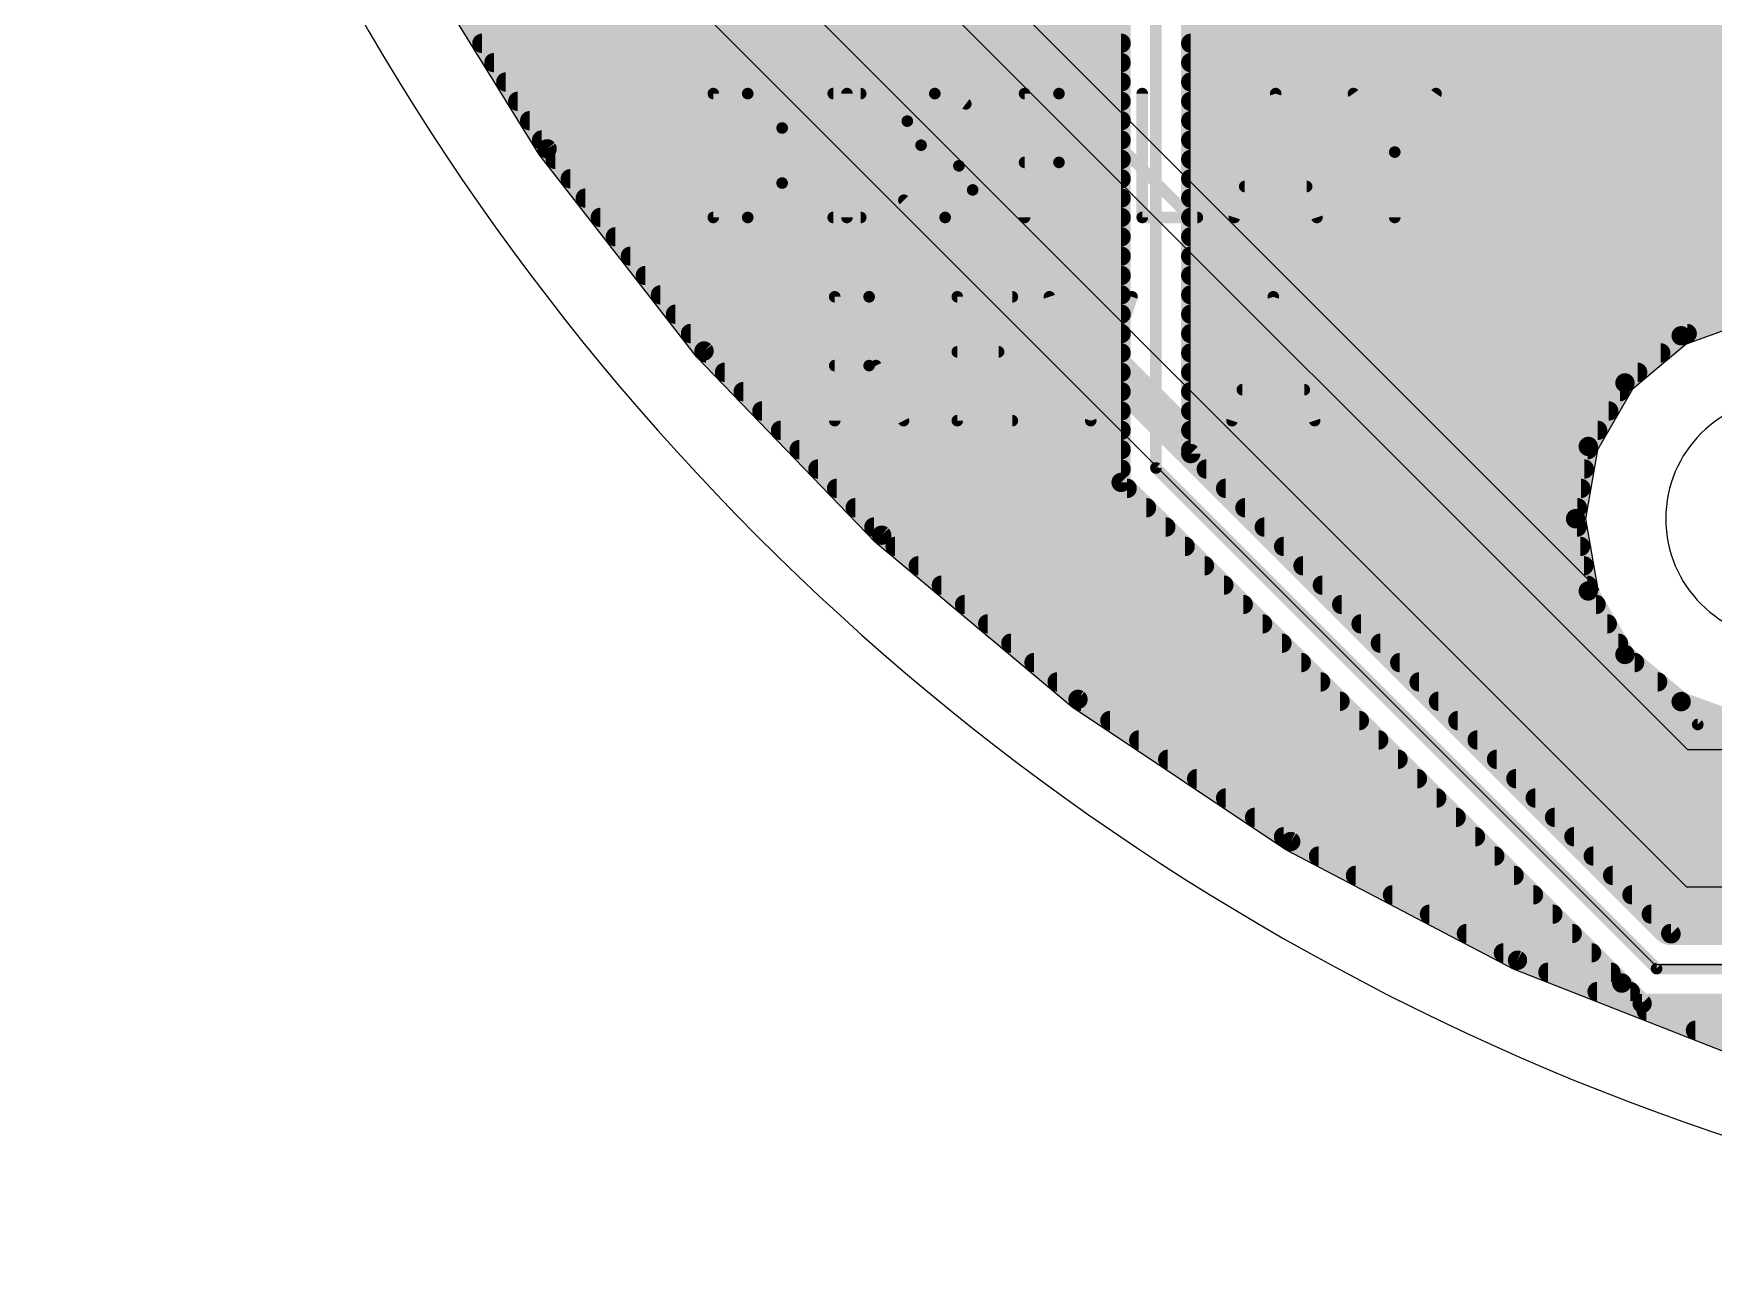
# Model space of a CAD drawing. Extents: x -1.28 to 1.28, y -1.28 to 1.27.
# Drawn here: x -1.28 to -0.412, y -1.28 to -0.645 of the extents above; entities that cross this region are included whole.
import ezdxf

# ---------------------------------------------------------------- set-up
doc = ezdxf.new("R2010")
doc.units = 0
for name, color, linetype in [('1', 12, 'CONTINUOUS'), ('16', 132, 'CONTINUOUS'), ('20', 31, 'CONTINUOUS'), ('21', 100, 'CONTINUOUS')]:
    doc.layers.add(name, color=color, linetype=linetype)

msp = doc.modelspace()

# ---------------------------------------------------------------- linework, layer by layer
at = {"layer": '1'}
for points, const_width in [([(-0.7, -0.869454), (-0.7, -0.179921)], 0.006), ([(-0.718, -0.329802), (-0.718, -0.87691)], 0.01), ([(-0.682, -0.861999), (-0.682, -0.329802)], 0.01), ([(-1.01464, -0.704545), (-1.084107, -0.592018)], 0.01), ([(-1.054486, -0.64), (-0.718, -0.64)], 0.01), ([(-0.682, -0.64), (-0.319014, -0.64)], 0.01), ([(-1.048313, -0.65), (-0.718, -0.65)], 0.01), ([(-0.682, -0.65), (-0.319961, -0.65)], 0.01), ([(-1.042139, -0.66), (-0.718, -0.66)], 0.01), ([(-0.682, -0.66), (-0.319014, -0.66)], 0.01), ([(-1.035966, -0.67), (-0.718, -0.67)], 0.01), ([(-0.682, -0.67), (-0.314871, -0.67)], 0.01), ([(-1.029793, -0.68), (-0.718, -0.68)], 0.01), ([(-0.682, -0.68), (-0.306023, -0.68)], 0.01), ([(-1.023619, -0.69), (-0.718, -0.69)], 0.01), ([(-0.682, -0.69), (-0.227441, -0.69)], 0.01), ([(-1.017446, -0.7), (-0.718, -0.7)], 0.01), ([(-0.933541, -0.808999), (-1.01464, -0.704545)], 0.01), ([(-0.682, -0.7), (-0.223355, -0.7)], 0.01), ([(-1.010405, -0.71), (-0.718, -0.71)], 0.01), ([(-0.682, -0.71), (-0.213355, -0.71)], 0.01), ([(-1.002641, -0.72), (-0.718, -0.72)], 0.01), ([(-0.682, -0.72), (-0.203355, -0.72)], 0.01), ([(-0.994876, -0.73), (-0.718, -0.73)], 0.01), ([(-0.682, -0.73), (-0.193355, -0.73)], 0.01), ([(-0.987112, -0.74), (-0.718, -0.74)], 0.01), ([(-0.682, -0.74), (-0.183355, -0.74)], 0.01), ([(-0.979348, -0.75), (-0.718, -0.75)], 0.01), ([(-0.682, -0.75), (-0.173355, -0.75)], 0.01), ([(-0.971584, -0.76), (-0.718, -0.76)], 0.01), ([(-0.682, -0.76), (-0.163355, -0.76)], 0.01), ([(-0.96382, -0.77), (-0.718, -0.77)], 0.01), ([(-0.682, -0.77), (-0.153355, -0.77)], 0.01), ([(-0.956056, -0.78), (-0.718, -0.78)], 0.01), ([(-0.682, -0.78), (0.956056, -0.78)], 0.01), ([(-0.948291, -0.79), (-0.718, -0.79)], 0.01), ([(-0.682, -0.79), (-0.398001, -0.79)], 0.01), ([(-0.392971, -0.788169), (-0.428595, -0.801135)], 0.01), ([(-0.940527, -0.8), (-0.718, -0.8)], 0.01), ([(-0.682, -0.8), (-0.425475, -0.8)], 0.01), ([(-0.428595, -0.801135), (-0.457636, -0.825504)], 0.01), ([(-0.428595, -0.801135), (-0.428595, -0.801135)], 0.01), ([(-0.841737, -0.904182), (-0.933541, -0.808999)], 0.01), ([(-0.932575, -0.81), (-0.718, -0.81)], 0.01), ([(-0.682, -0.81), (-0.439159, -0.81)], 0.01), ([(-0.92293, -0.82), (-0.718, -0.82)], 0.01), ([(-0.682, -0.82), (-0.451077, -0.82)], 0.01), ([(-0.457636, -0.825504), (-0.476591, -0.858335)], 0.01), ([(-0.457636, -0.825504), (-0.457636, -0.825504)], 0.01), ([(-0.457636, -0.825504), (-0.457636, -0.825504)], 0.01), ([(-0.913285, -0.83), (-0.718, -0.83)], 0.01), ([(-0.682, -0.83), (-0.460232, -0.83)], 0.01), ([(-0.90364, -0.84), (-0.718, -0.84)], 0.01), ([(-0.682, -0.84), (-0.466005, -0.84)], 0.01), ([(-0.893995, -0.85), (-0.718, -0.85)], 0.01), ([(-0.682, -0.85), (-0.471779, -0.85)], 0.01), ([(-0.88435, -0.86), (-0.718, -0.86)], 0.01), ([(-0.682, -0.86), (-0.476884, -0.86)], 0.01), ([(-0.433829, -1.110169), (-0.682, -0.861999)], 0.01), ([(-0.476591, -0.858335), (-0.483174, -0.895669)], 0.01), ([(-0.476591, -0.858335), (-0.476591, -0.858335)], 0.01), ([(-0.874705, -0.87), (-0.718, -0.87)], 0.01), ([(-0.441285, -1.128169), (-0.7, -0.869454)], 0.006), ([(-0.673999, -0.87), (-0.478648, -0.87)], 0.01), ([(-0.86506, -0.88), (-0.71491, -0.88)], 0.01), ([(-0.718, -0.87691), (-0.459285, -1.135625)], 0.01), ([(-0.663999, -0.88), (-0.480411, -0.88)], 0.01), ([(-0.855415, -0.89), (-0.70491, -0.89)], 0.01), ([(-0.653999, -0.89), (-0.482174, -0.89)], 0.01), ([(-0.483174, -0.895669), (-0.483174, -0.895669)], 0.01), ([(-0.483174, -0.895669), (-0.476591, -0.933003)], 0.01), ([(-0.845771, -0.9), (-0.69491, -0.9)], 0.01), ([(-0.740282, -0.989004), (-0.841737, -0.904182)], 0.01), ([(-0.643999, -0.9), (-0.48241, -0.9)], 0.01), ([(-0.834778, -0.91), (-0.68491, -0.91)], 0.01), ([(-0.633999, -0.91), (-0.480647, -0.91)], 0.01), ([(-0.822817, -0.92), (-0.67491, -0.92)], 0.01), ([(-0.623999, -0.92), (-0.478884, -0.92)], 0.01), ([(-0.810856, -0.93), (-0.66491, -0.93)], 0.01), ([(-0.613999, -0.93), (-0.477121, -0.93)], 0.01), ([(-0.476591, -0.933003), (-0.476591, -0.933004)], 0.01), ([(-0.476591, -0.933004), (-0.457636, -0.965835)], 0.01), ([(-0.798895, -0.94), (-0.65491, -0.94)], 0.01), ([(-0.603999, -0.94), (-0.472552, -0.94)], 0.01), ([(-0.786934, -0.95), (-0.64491, -0.95)], 0.01), ([(-0.593999, -0.95), (-0.466778, -0.95)], 0.01), ([(-0.774973, -0.96), (-0.63491, -0.96)], 0.01), ([(-0.583999, -0.96), (-0.461005, -0.96)], 0.01), ([(-0.457636, -0.965835), (-0.457636, -0.965835)], 0.01), ([(-0.457636, -0.965835), (-0.428595, -0.990203)], 0.01), ([(-0.763013, -0.97), (-0.62491, -0.97)], 0.01), ([(-0.573999, -0.97), (-0.452672, -0.97)], 0.01), ([(-0.751052, -0.98), (-0.61491, -0.98)], 0.01), ([(-0.563999, -0.98), (-0.440755, -0.98)], 0.01), ([(-0.63034, -1.062491), (-0.740282, -0.989004)], 0.01), ([(-0.738792, -0.99), (-0.60491, -0.99)], 0.01), ([(-0.553999, -0.99), (-0.428837, -0.99)], 0.01), ([(-0.428595, -0.990203), (-0.428595, -0.990203)], 0.01), ([(-0.428595, -0.990203), (-0.392971, -1.003169)], 0.01), ([(-0.723831, -1), (-0.59491, -1)], 0.01), ([(-0.543999, -1), (-0.401678, -1)], 0.01), ([(-0.70887, -1.01), (-0.58491, -1.01)], 0.01), ([(-0.533999, -1.01), (0.70887, -1.01)], 0.01), ([(-0.693909, -1.02), (-0.57491, -1.02)], 0.01), ([(-0.523999, -1.02), (0.69391, -1.02)], 0.01), ([(-0.678949, -1.03), (-0.56491, -1.03)], 0.01), ([(-0.513999, -1.03), (-0.225983, -1.03)], 0.01), ([(-0.663988, -1.04), (-0.55491, -1.04)], 0.01), ([(-0.503999, -1.04), (-0.234679, -1.04)], 0.01), ([(-0.649027, -1.05), (-0.54491, -1.05)], 0.01), ([(-0.493999, -1.05), (-0.238822, -1.05)], 0.01), ([(-0.634066, -1.06), (-0.53491, -1.06)], 0.01), ([(-0.51317, -1.123802), (-0.63034, -1.062491)], 0.01), ([(-0.483999, -1.06), (-0.24, -1.06)], 0.01), ([(-0.615989, -1.07), (-0.52491, -1.07)], 0.01), ([(-0.473999, -1.07), (-0.23965, -1.07)], 0.01), ([(-0.596878, -1.08), (-0.51491, -1.08)], 0.01), ([(-0.463999, -1.08), (-0.235508, -1.08)], 0.01), ([(-0.577767, -1.09), (-0.50491, -1.09)], 0.01), ([(-0.453999, -1.09), (-0.227983, -1.09)], 0.01), ([(-0.558657, -1.1), (-0.49491, -1.1)], 0.01), ([(-0.443999, -1.1), (-0.211984, -1.1)], 0.01), ([(-0.539546, -1.11), (-0.48491, -1.11)], 0.01), ([(-0.433999, -1.11), (-0.116456, -1.11)], 0.01), ([(-0.116625, -1.110169), (-0.433829, -1.110169)], 0.01), ([(-0.520435, -1.12), (-0.47491, -1.12)], 0.01), ([(-0.390116, -1.172232), (-0.51317, -1.123802)], 0.01), ([(-0.497421, -1.13), (-0.46491, -1.13)], 0.01), ([(-0.109169, -1.128169), (-0.441285, -1.128169)], 0.006), ([(-0.472012, -1.14), (-0.45491, -1.14)], 0.01), ([(-0.459285, -1.135625), (-0.448741, -1.146169)], 0.01), ([(-0.448741, -1.146169), (-0.101713, -1.146169)], 0.01), ([(-0.446604, -1.15), (0.446604, -1.15)], 0.01), ([(-0.421196, -1.16), (0.421196, -1.16)], 0.01)]:
    msp.add_lwpolyline(points, dxfattribs=dict(at, const_width=const_width))
for points, const_width in [([(-1.048313, -0.6475, 1), (-1.048313, -0.6525)], 0.005), ([(-0.718, -0.6525, 1), (-0.718, -0.6475)], 0.005), ([(-0.682, -0.6475, 1), (-0.682, -0.6525)], 0.005), ([(-1.042139, -0.6575, 1), (-1.042139, -0.6625)], 0.005), ([(-0.718, -0.6625, 1), (-0.718, -0.6575)], 0.005), ([(-0.682, -0.6575, 1), (-0.682, -0.6625)], 0.005), ([(-1.035966, -0.6675, 1), (-1.035966, -0.6725)], 0.005), ([(-0.718, -0.6725, 1), (-0.718, -0.6675)], 0.005), ([(-0.682, -0.6675, 1), (-0.682, -0.6725)], 0.005), ([(-1.029793, -0.6775, 1), (-1.029793, -0.6825)], 0.005), ([(-0.718, -0.6825, 1), (-0.718, -0.6775)], 0.005), ([(-0.682, -0.6775, 1), (-0.682, -0.6825)], 0.005), ([(-1.023619, -0.6875, 1), (-1.023619, -0.6925)], 0.005), ([(-0.718, -0.6925, 1), (-0.718, -0.6875)], 0.005), ([(-0.682, -0.6875, 1), (-0.682, -0.6925)], 0.005), ([(-1.017446, -0.6975, 1), (-1.017446, -0.7025)], 0.005), ([(-1.012666, -0.703012, 1), (-1.016615, -0.706078)], 0.005), ([(-1.016768, -0.705858, 1), (-1.012513, -0.703232)], 0.005), ([(-0.718, -0.7025, 1), (-0.718, -0.6975)], 0.005), ([(-0.682, -0.6975, 1), (-0.682, -0.7025)], 0.005), ([(-1.010405, -0.7075, 1), (-1.010405, -0.7125)], 0.005), ([(-0.718, -0.7125, 1), (-0.718, -0.7075)], 0.005), ([(-0.682, -0.7075, 1), (-0.682, -0.7125)], 0.005), ([(-1.002641, -0.7175, 1), (-1.002641, -0.7225)], 0.005), ([(-0.718, -0.7225, 1), (-0.718, -0.7175)], 0.005), ([(-0.682, -0.7175, 1), (-0.682, -0.7225)], 0.005), ([(-0.994876, -0.7275, 1), (-0.994876, -0.7325)], 0.005), ([(-0.718, -0.7325, 1), (-0.718, -0.7275)], 0.005), ([(-0.682, -0.7275, 1), (-0.682, -0.7325)], 0.005), ([(-0.987112, -0.7375, 1), (-0.987112, -0.7425)], 0.005), ([(-0.718, -0.7425, 1), (-0.718, -0.7375)], 0.005), ([(-0.682, -0.7375, 1), (-0.682, -0.7425)], 0.005), ([(-0.979348, -0.7475, 1), (-0.979348, -0.7525)], 0.005), ([(-0.718, -0.7525, 1), (-0.718, -0.7475)], 0.005), ([(-0.682, -0.7475, 1), (-0.682, -0.7525)], 0.005), ([(-0.971584, -0.7575, 1), (-0.971584, -0.7625)], 0.005), ([(-0.718, -0.7625, 1), (-0.718, -0.7575)], 0.005), ([(-0.682, -0.7575, 1), (-0.682, -0.7625)], 0.005), ([(-0.96382, -0.7675, 1), (-0.96382, -0.7725)], 0.005), ([(-0.718, -0.7725, 1), (-0.718, -0.7675)], 0.005), ([(-0.682, -0.7675, 1), (-0.682, -0.7725)], 0.005), ([(-0.956056, -0.7775, 1), (-0.956056, -0.7825)], 0.005), ([(-0.718, -0.7825, 1), (-0.718, -0.7775)], 0.005), ([(-0.682, -0.7775, 1), (-0.682, -0.7825)], 0.005), ([(-0.948291, -0.7875, 1), (-0.948291, -0.7925)], 0.005), ([(-0.718, -0.7925, 1), (-0.718, -0.7875)], 0.005), ([(-0.682, -0.7875, 1), (-0.682, -0.7925)], 0.005), ([(-0.940527, -0.7975, 1), (-0.940527, -0.8025)], 0.005), ([(-0.718, -0.8025, 1), (-0.718, -0.7975)], 0.005), ([(-0.682, -0.7975, 1), (-0.682, -0.8025)], 0.005), ([(-0.428595, -0.798635, 1), (-0.428595, -0.803635)], 0.005), ([(-0.42945, -0.798786, 1), (-0.42774, -0.803485)], 0.005), ([(-0.426988, -0.80305, 1), (-0.430202, -0.79922)], 0.005), ([(-0.428595, -0.803635, 1), (-0.428595, -0.798635)], 0.005), ([(-0.425475, -0.8025, 1), (-0.425475, -0.7975)], 0.005), ([(-0.931741, -0.807263, 1), (-0.93534, -0.810734)], 0.005), ([(-0.935515, -0.810532, 1), (-0.931566, -0.807465)], 0.005), ([(-0.932575, -0.8075, 1), (-0.932575, -0.8125)], 0.005), ([(-0.718, -0.8125, 1), (-0.718, -0.8075)], 0.005), ([(-0.682, -0.8075, 1), (-0.682, -0.8125)], 0.005), ([(-0.439159, -0.8125, 1), (-0.439159, -0.8075)], 0.005), ([(-0.92293, -0.8175, 1), (-0.92293, -0.8225)], 0.005), ([(-0.718, -0.8225, 1), (-0.718, -0.8175)], 0.005), ([(-0.682, -0.8175, 1), (-0.682, -0.8225)], 0.005), ([(-0.451077, -0.8225, 1), (-0.451077, -0.8175)], 0.005), ([(-0.457636, -0.823004, 1), (-0.457636, -0.828004)], 0.005), ([(-0.455136, -0.825504, 1), (-0.460136, -0.825504)], 0.005), ([(-0.459243, -0.823588, 1), (-0.456029, -0.827419)], 0.005), ([(-0.460136, -0.825504, 1), (-0.455136, -0.825504)], 0.005), ([(-0.455471, -0.826754, 1), (-0.459801, -0.824254)], 0.005), ([(-0.457636, -0.828004, 1), (-0.457636, -0.823004)], 0.005), ([(-0.913285, -0.8275, 1), (-0.913285, -0.8325)], 0.005), ([(-0.718, -0.8325, 1), (-0.718, -0.8275)], 0.005), ([(-0.682, -0.8275, 1), (-0.682, -0.8325)], 0.005), ([(-0.460232, -0.8325, 1), (-0.460232, -0.8275)], 0.005), ([(-0.90364, -0.8375, 1), (-0.90364, -0.8425)], 0.005), ([(-0.718, -0.8425, 1), (-0.718, -0.8375)], 0.005), ([(-0.682, -0.8375, 1), (-0.682, -0.8425)], 0.005), ([(-0.466005, -0.8425, 1), (-0.466005, -0.8375)], 0.005), ([(-0.893995, -0.8475, 1), (-0.893995, -0.8525)], 0.005), ([(-0.718, -0.8525, 1), (-0.718, -0.8475)], 0.005), ([(-0.682, -0.8475, 1), (-0.682, -0.8525)], 0.005), ([(-0.471779, -0.8525, 1), (-0.471779, -0.8475)], 0.005), ([(-0.88435, -0.8575, 1), (-0.88435, -0.8625)], 0.005), ([(-0.718, -0.8625, 1), (-0.718, -0.8575)], 0.005), ([(-0.682, -0.8575, 1), (-0.682, -0.8625)], 0.005), ([(-0.680232, -0.860231, 1), (-0.683768, -0.863766)], 0.005), ([(-0.474091, -0.858335, 1), (-0.479091, -0.858335)], 0.005), ([(-0.478756, -0.857085, 1), (-0.474426, -0.859585)], 0.005), ([(-0.479091, -0.858335, 1), (-0.474091, -0.858335)], 0.005), ([(-0.474129, -0.858769, 1), (-0.479053, -0.857901)], 0.005), ([(-0.476884, -0.8625, 1), (-0.476884, -0.8575)], 0.005), ([(-0.874705, -0.8675, 1), (-0.874705, -0.8725)], 0.005), ([(-0.718, -0.8725, 1), (-0.718, -0.8675)], 0.005), ([(-0.698939, -0.868394, 1), (-0.701061, -0.870515)], 0.003), ([(-0.7015, -0.869454, 1), (-0.6985, -0.869454)], 0.003), ([(-0.6845, -0.861999, 1), (-0.6795, -0.861999)], 0.005), ([(-0.673999, -0.8675, 1), (-0.673999, -0.8725)], 0.005), ([(-0.478648, -0.8725, 1), (-0.478648, -0.8675)], 0.005), ([(-0.86506, -0.8775, 1), (-0.86506, -0.8825)], 0.005), ([(-0.716232, -0.875143, 1), (-0.719768, -0.878678)], 0.005), ([(-0.7205, -0.87691, 1), (-0.7155, -0.87691)], 0.005), ([(-0.71491, -0.8825, 1), (-0.71491, -0.8775)], 0.005), ([(-0.663999, -0.8775, 1), (-0.663999, -0.8825)], 0.005), ([(-0.480411, -0.8825, 1), (-0.480411, -0.8775)], 0.005), ([(-0.855415, -0.8875, 1), (-0.855415, -0.8925)], 0.005), ([(-0.70491, -0.8925, 1), (-0.70491, -0.8875)], 0.005), ([(-0.653999, -0.8875, 1), (-0.653999, -0.8925)], 0.005), ([(-0.482174, -0.8925, 1), (-0.482174, -0.8875)], 0.005), ([(-0.480674, -0.895669, 1), (-0.485674, -0.895669)], 0.005), ([(-0.480712, -0.895235, 1), (-0.485636, -0.896103)], 0.005), ([(-0.485636, -0.895235, 1), (-0.480712, -0.896103)], 0.005), ([(-0.485674, -0.895669, 1), (-0.480674, -0.895669)], 0.005), ([(-0.845771, -0.8975, 1), (-0.845771, -0.9025)], 0.005), ([(-0.840133, -0.902264, 1), (-0.84334, -0.9061)], 0.005), ([(-0.843536, -0.905918, 1), (-0.839938, -0.902447)], 0.005), ([(-0.69491, -0.9025, 1), (-0.69491, -0.8975)], 0.005), ([(-0.643999, -0.8975, 1), (-0.643999, -0.9025)], 0.005), ([(-0.48241, -0.9025, 1), (-0.48241, -0.8975)], 0.005), ([(-0.834778, -0.9075, 1), (-0.834778, -0.9125)], 0.005), ([(-0.68491, -0.9125, 1), (-0.68491, -0.9075)], 0.005), ([(-0.633999, -0.9075, 1), (-0.633999, -0.9125)], 0.005), ([(-0.480647, -0.9125, 1), (-0.480647, -0.9075)], 0.005), ([(-0.822817, -0.9175, 1), (-0.822817, -0.9225)], 0.005), ([(-0.67491, -0.9225, 1), (-0.67491, -0.9175)], 0.005), ([(-0.623999, -0.9175, 1), (-0.623999, -0.9225)], 0.005), ([(-0.478884, -0.9225, 1), (-0.478884, -0.9175)], 0.005), ([(-0.810856, -0.9275, 1), (-0.810856, -0.9325)], 0.005), ([(-0.66491, -0.9325, 1), (-0.66491, -0.9275)], 0.005), ([(-0.613999, -0.9275, 1), (-0.613999, -0.9325)], 0.005), ([(-0.474091, -0.933003, 1), (-0.479091, -0.933003)], 0.005), ([(-0.474426, -0.931754, 1), (-0.478756, -0.934254)], 0.005), ([(-0.477121, -0.9325, 1), (-0.477121, -0.9275)], 0.005), ([(-0.798895, -0.9375, 1), (-0.798895, -0.9425)], 0.005), ([(-0.65491, -0.9425, 1), (-0.65491, -0.9375)], 0.005), ([(-0.603999, -0.9375, 1), (-0.603999, -0.9425)], 0.005), ([(-0.479091, -0.933004, 1), (-0.474091, -0.933004)], 0.005), ([(-0.479053, -0.933438, 1), (-0.474129, -0.932569)], 0.005), ([(-0.472552, -0.9425, 1), (-0.472552, -0.9375)], 0.005), ([(-0.786934, -0.9475, 1), (-0.786934, -0.9525)], 0.005), ([(-0.64491, -0.9525, 1), (-0.64491, -0.9475)], 0.005), ([(-0.593999, -0.9475, 1), (-0.593999, -0.9525)], 0.005), ([(-0.466778, -0.9525, 1), (-0.466778, -0.9475)], 0.005), ([(-0.774973, -0.9575, 1), (-0.774973, -0.9625)], 0.005), ([(-0.63491, -0.9625, 1), (-0.63491, -0.9575)], 0.005), ([(-0.583999, -0.9575, 1), (-0.583999, -0.9625)], 0.005), ([(-0.461005, -0.9625, 1), (-0.461005, -0.9575)], 0.005), ([(-0.455136, -0.965835, 1), (-0.460136, -0.965835)], 0.005), ([(-0.456029, -0.96392, 1), (-0.459243, -0.96775)], 0.005), ([(-0.460136, -0.965835, 1), (-0.455136, -0.965835)], 0.005), ([(-0.459801, -0.967085, 1), (-0.455471, -0.964585)], 0.005), ([(-0.763013, -0.9675, 1), (-0.763013, -0.9725)], 0.005), ([(-0.62491, -0.9725, 1), (-0.62491, -0.9675)], 0.005), ([(-0.573999, -0.9675, 1), (-0.573999, -0.9725)], 0.005), ([(-0.452672, -0.9725, 1), (-0.452672, -0.9675)], 0.005), ([(-0.751052, -0.9775, 1), (-0.751052, -0.9825)], 0.005), ([(-0.61491, -0.9825, 1), (-0.61491, -0.9775)], 0.005), ([(-0.563999, -0.9775, 1), (-0.563999, -0.9825)], 0.005), ([(-0.440755, -0.9825, 1), (-0.440755, -0.9775)], 0.005), ([(-0.738893, -0.986925, 1), (-0.741672, -0.991082)], 0.005), ([(-0.741886, -0.990922, 1), (-0.738679, -0.987086)], 0.005), ([(-0.738792, -0.9875, 1), (-0.738792, -0.9925)], 0.005), ([(-0.60491, -0.9925, 1), (-0.60491, -0.9875)], 0.005), ([(-0.553999, -0.9875, 1), (-0.553999, -0.9925)], 0.005), ([(-0.428595, -0.987703, 1), (-0.428595, -0.992703)], 0.005), ([(-0.42774, -0.987854, 1), (-0.42945, -0.992552)], 0.005), ([(-0.430202, -0.992118, 1), (-0.426988, -0.988288)], 0.005), ([(-0.428837, -0.9925, 1), (-0.428837, -0.9875)], 0.005), ([(-0.428595, -0.992703, 1), (-0.428595, -0.987703)], 0.005), ([(-0.723831, -0.9975, 1), (-0.723831, -1.0025)], 0.005), ([(-0.59491, -1.0025, 1), (-0.59491, -0.9975)], 0.005), ([(-0.543999, -0.9975, 1), (-0.543999, -1.0025)], 0.005), ([(-0.70887, -1.0075, 1), (-0.70887, -1.0125)], 0.005), ([(-0.58491, -1.0125, 1), (-0.58491, -1.0075)], 0.005), ([(-0.533999, -1.0075, 1), (-0.533999, -1.0125)], 0.005), ([(-0.693909, -1.0175, 1), (-0.693909, -1.0225)], 0.005), ([(-0.57491, -1.0225, 1), (-0.57491, -1.0175)], 0.005), ([(-0.523999, -1.0175, 1), (-0.523999, -1.0225)], 0.005), ([(-0.678949, -1.0275, 1), (-0.678949, -1.0325)], 0.005), ([(-0.56491, -1.0325, 1), (-0.56491, -1.0275)], 0.005), ([(-0.513999, -1.0275, 1), (-0.513999, -1.0325)], 0.005), ([(-0.663988, -1.0375, 1), (-0.663988, -1.0425)], 0.005), ([(-0.55491, -1.0425, 1), (-0.55491, -1.0375)], 0.005), ([(-0.503999, -1.0375, 1), (-0.503999, -1.0425)], 0.005), ([(-0.649027, -1.0475, 1), (-0.649027, -1.0525)], 0.005), ([(-0.54491, -1.0525, 1), (-0.54491, -1.0475)], 0.005), ([(-0.493999, -1.0475, 1), (-0.493999, -1.0525)], 0.005), ([(-0.634066, -1.0575, 1), (-0.634066, -1.0625)], 0.005), ([(-0.629181, -1.060276, 1), (-0.631499, -1.064706)], 0.005), ([(-0.631729, -1.064569, 1), (-0.62895, -1.060413)], 0.005), ([(-0.53491, -1.0625, 1), (-0.53491, -1.0575)], 0.005), ([(-0.483999, -1.0575, 1), (-0.483999, -1.0625)], 0.005), ([(-0.615989, -1.0675, 1), (-0.615989, -1.0725)], 0.005), ([(-0.52491, -1.0725, 1), (-0.52491, -1.0675)], 0.005), ([(-0.473999, -1.0675, 1), (-0.473999, -1.0725)], 0.005), ([(-0.596878, -1.0775, 1), (-0.596878, -1.0825)], 0.005), ([(-0.51491, -1.0825, 1), (-0.51491, -1.0775)], 0.005), ([(-0.463999, -1.0775, 1), (-0.463999, -1.0825)], 0.005), ([(-0.577767, -1.0875, 1), (-0.577767, -1.0925)], 0.005), ([(-0.50491, -1.0925, 1), (-0.50491, -1.0875)], 0.005), ([(-0.453999, -1.0875, 1), (-0.453999, -1.0925)], 0.005), ([(-0.558657, -1.0975, 1), (-0.558657, -1.1025)], 0.005), ([(-0.49491, -1.1025, 1), (-0.49491, -1.0975)], 0.005), ([(-0.443999, -1.0975, 1), (-0.443999, -1.1025)], 0.005), ([(-0.539546, -1.1075, 1), (-0.539546, -1.1125)], 0.005), ([(-0.48491, -1.1125, 1), (-0.48491, -1.1075)], 0.005), ([(-0.433999, -1.1075, 1), (-0.433999, -1.1125)], 0.005), ([(-0.433829, -1.107669, 1), (-0.433829, -1.112669)], 0.005), ([(-0.435597, -1.111937, 1), (-0.432061, -1.108402)], 0.005), ([(-0.520435, -1.1175, 1), (-0.520435, -1.1225)], 0.005), ([(-0.512254, -1.121475, 1), (-0.514085, -1.126128)], 0.005), ([(-0.514329, -1.126017, 1), (-0.512011, -1.121586)], 0.005), ([(-0.47491, -1.1225, 1), (-0.47491, -1.1175)], 0.005), ([(-0.497421, -1.1275, 1), (-0.497421, -1.1325)], 0.005), ([(-0.46491, -1.1325, 1), (-0.46491, -1.1275)], 0.005), ([(-0.441285, -1.126669, 1), (-0.441285, -1.129669)], 0.003), ([(-0.442346, -1.12923, 1), (-0.440225, -1.127109)], 0.003), ([(-0.472012, -1.1375, 1), (-0.472012, -1.1425)], 0.005), ([(-0.457517, -1.133857, 1), (-0.461053, -1.137393)], 0.005), ([(-0.461053, -1.137393, 1), (-0.457517, -1.133857)], 0.005), ([(-0.45491, -1.1425, 1), (-0.45491, -1.1375)], 0.005), ([(-0.448741, -1.143669, 1), (-0.448741, -1.148669)], 0.005), ([(-0.450509, -1.147937, 1), (-0.446973, -1.144401)], 0.005), ([(-0.446604, -1.1475, 1), (-0.446604, -1.1525)], 0.005), ([(-0.421196, -1.1575, 1), (-0.421196, -1.1625)], 0.005)]:
    msp.add_lwpolyline(points, format="xyb", dxfattribs=dict(at, const_width=const_width))
at = {"layer": '16'}
for p, q in [((-0.471102, -0.932512), (-0.885999, -0.517615)), ((-0.425715, -1.085999), (-0.982499, -0.529215)), ((-0.904385, -0.536001), (-0.425385, -1.015001)), ((-1.020001, -0.548285), (-0.442285, -1.126001)), ((-1.018748, -0.707395), (-1.088495, -0.594413)), ((-0.93732, -0.812272), (-1.018748, -0.707395)), ((-0.392089, -0.793169), (-0.426057, -0.805532)), ((-0.426057, -0.805532), (-0.453747, -0.828767)), ((-0.426057, -0.805532), (-0.426057, -0.805532)), ((-0.845144, -0.90784), (-0.93732, -0.812272)), ((-0.453747, -0.828767), (-0.471821, -0.860071)), ((-0.453747, -0.828767), (-0.453747, -0.828767)), ((-0.453747, -0.828767), (-0.453747, -0.828767)), ((-0.471821, -0.860071), (-0.478098, -0.895669)), ((-0.471821, -0.860071), (-0.471821, -0.860071)), ((-0.478098, -0.895669), (-0.478098, -0.895669)), ((-0.478098, -0.895669), (-0.471821, -0.931267)), ((-0.743279, -0.993005), (-0.845144, -0.90784)), ((-0.471821, -0.931267), (-0.471821, -0.931267)), ((-0.471821, -0.931267), (-0.471102, -0.932512)), ((-0.632891, -1.06679), (-0.743279, -0.993005)), ((-0.425385, -1.015001), (-0.184385, -1.015001)), ((-0.515247, -1.128349), (-0.632891, -1.06679)), ((-0.252285, -1.085999), (-0.425715, -1.085999)), ((-0.391695, -1.176975), (-0.515247, -1.128349)), ((-0.442285, -1.126001), (-0.235715, -1.126001))]:
    msp.add_line(p, q, dxfattribs=at)
for points, const_width in [([(-0.899, -0.523), (-0.42, -1.002)], 0.006), ([(-1, -0.54), (-0.434, -1.106)], 0.02), ([(-0.179, -1.002), (-0.42, -1.002)], 0.006), ([(-0.244, -1.106), (-0.434, -1.106)], 0.02)]:
    msp.add_lwpolyline(points, dxfattribs=dict(at, const_width=const_width))
for points, const_width in [([(-0.42, -1.0005, 1), (-0.42, -1.0035)], 0.003), ([(-0.421061, -1.003061, 1), (-0.418939, -1.000939)], 0.003), ([(-0.434, -1.101, 1), (-0.434, -1.111)], 0.01), ([(-0.437536, -1.109536, 1), (-0.430464, -1.102464)], 0.01)]:
    msp.add_lwpolyline(points, format="xyb", dxfattribs=dict(at, const_width=const_width))
at = {"layer": '20'}
for centre, radius, start, end in [((0, -0.000471), 1.279996, 95.065, 84.935), ((-0.374016, -0.895669), 0.0625, 90, 270)]:
    msp.add_arc(centre, radius, start, end, dxfattribs=at)
at = {"layer": '21', "const_width": 0.006}
for points in [[(-0.92874, -0.74), (-0.92874, -0.676)], [(-0.92874, -0.676), (-0.910962, -0.676)], [(-0.86679, -0.676), (-0.852568, -0.676)], [(-0.859679, -0.676), (-0.859679, -0.74)], [(-0.767905, -0.74), (-0.767905, -0.676)], [(-0.767905, -0.676), (-0.750127, -0.676)], [(-0.707078, -0.676), (-0.707078, -0.74)], [(-0.659467, -0.74), (-0.638134, -0.676)], [(-0.638134, -0.676), (-0.6168, -0.74)], [(-0.597927, -0.676), (-0.576593, -0.706222)], [(-0.576593, -0.706222), (-0.55526, -0.676)], [(-0.893184, -0.693778), (-0.893184, -0.722222)], [(-0.801831, -0.713333), (-0.821387, -0.702667)], [(-0.750127, -0.711556), (-0.767905, -0.711556)], [(-0.576593, -0.74), (-0.576593, -0.706222)], [(-0.622134, -0.724), (-0.654134, -0.724)], [(-0.910962, -0.74), (-0.92874, -0.74)], [(-0.86679, -0.74), (-0.852568, -0.74)], [(-0.707078, -0.74), (-0.678633, -0.74)], [(-0.865994, -0.845), (-0.865994, -0.781)], [(-0.865994, -0.781), (-0.848216, -0.781)], [(-0.802645, -0.845), (-0.802645, -0.781)], [(-0.802645, -0.781), (-0.774201, -0.781)], [(-0.755035, -0.781), (-0.733701, -0.845)], [(-0.733701, -0.845), (-0.712368, -0.781)], [(-0.660673, -0.845), (-0.63934, -0.781)], [(-0.63934, -0.781), (-0.618006, -0.845)], [(-0.802645, -0.809445), (-0.781312, -0.809445)], [(-0.848216, -0.816556), (-0.865994, -0.816556)], [(-0.830438, -0.845), (-0.84466, -0.816556)], [(-0.62334, -0.829), (-0.65534, -0.829)], [(-0.774201, -0.845), (-0.802645, -0.845)]]:
    msp.add_lwpolyline(points, dxfattribs=at)
at = {"layer": '21'}
for points, const_width in [([(-0.92724, -0.676, 1), (-0.93024, -0.676)], 0.003), ([(-0.92874, -0.6745, 1), (-0.92874, -0.6775)], 0.003), ([(-0.893184, -0.693778, 0.414214), (-0.910962, -0.676)], 0.006), ([(-0.910962, -0.6745, 1), (-0.910962, -0.6775)], 0.003), ([(-0.910962, -0.6775, 1), (-0.910962, -0.6745)], 0.003), ([(-0.86679, -0.6745, 1), (-0.86679, -0.6775)], 0.003), ([(-0.858179, -0.676, 1), (-0.861179, -0.676)], 0.003), ([(-0.852568, -0.6775, 1), (-0.852568, -0.6745)], 0.003), ([(-0.814276, -0.676, 0.414211), (-0.828498, -0.690222)], 0.006), ([(-0.798276, -0.681333, 0.162285), (-0.814276, -0.676)], 0.006), ([(-0.814276, -0.6745, 1), (-0.814276, -0.6775)], 0.003), ([(-0.814276, -0.6775, 1), (-0.814276, -0.6745)], 0.003), ([(-0.766405, -0.676, 1), (-0.769405, -0.676)], 0.003), ([(-0.767905, -0.6745, 1), (-0.767905, -0.6775)], 0.003), ([(-0.750127, -0.711556, 1), (-0.750127, -0.676)], 0.006), ([(-0.750127, -0.6745, 1), (-0.750127, -0.6775)], 0.003), ([(-0.750127, -0.6775, 1), (-0.750127, -0.6745)], 0.003), ([(-0.705578, -0.676, 1), (-0.708578, -0.676)], 0.003), ([(-0.636711, -0.675526, 1), (-0.639557, -0.676474)], 0.003), ([(-0.636711, -0.676474, 1), (-0.639557, -0.675526)], 0.003), ([(-0.596701, -0.675135, 1), (-0.599152, -0.676865)], 0.003), ([(-0.554035, -0.676865, 1), (-0.556485, -0.675135)], 0.003), ([(-0.799176, -0.682533, 1), (-0.797376, -0.680133)], 0.003), ([(-0.891684, -0.693778, 1), (-0.894684, -0.693778)], 0.003), ([(-0.894684, -0.693778, 1), (-0.891684, -0.693778)], 0.003), ([(-0.828498, -0.690222, 0.265565), (-0.821387, -0.702667)], 0.006), ([(-0.826998, -0.690222, 1), (-0.829998, -0.690222)], 0.003), ([(-0.829998, -0.690222, 1), (-0.826998, -0.690222)], 0.003), ([(-0.820669, -0.70135, 1), (-0.822105, -0.703984)], 0.003), ([(-0.822148, -0.703959, 1), (-0.820625, -0.701374)], 0.003), ([(-0.80107, -0.712041, 1), (-0.802593, -0.714626)], 0.003), ([(-0.79472, -0.725778, 0.265567), (-0.801831, -0.713333)], 0.006), ([(-0.802549, -0.71465, 1), (-0.801113, -0.712017)], 0.003), ([(-0.767905, -0.710056, 1), (-0.767905, -0.713056)], 0.003), ([(-0.750127, -0.710056, 1), (-0.750127, -0.713056)], 0.003), ([(-0.750127, -0.713056, 1), (-0.750127, -0.710056)], 0.003), ([(-0.577819, -0.705357, 1), (-0.575368, -0.707087)], 0.003), ([(-0.575093, -0.706222, 1), (-0.578093, -0.706222)], 0.003), ([(-0.577819, -0.707087, 1), (-0.575368, -0.705357)], 0.003), ([(-0.910962, -0.74, 0.414216), (-0.893184, -0.722222)], 0.006), ([(-0.891684, -0.722222, 1), (-0.894684, -0.722222)], 0.003), ([(-0.894684, -0.722222, 1), (-0.891684, -0.722222)], 0.003), ([(-0.830276, -0.731111, 0.199999), (-0.808942, -0.74)], 0.006), ([(-0.829211, -0.730055, 1), (-0.831341, -0.732167)], 0.003), ([(-0.808942, -0.74, 0.414214), (-0.79472, -0.725778)], 0.006), ([(-0.79322, -0.725778, 1), (-0.79622, -0.725778)], 0.003), ([(-0.79622, -0.725778, 1), (-0.79322, -0.725778)], 0.003), ([(-0.654134, -0.7225, 1), (-0.654134, -0.7255)], 0.003), ([(-0.622134, -0.7255, 1), (-0.622134, -0.7225)], 0.003), ([(-0.92874, -0.7385, 1), (-0.92874, -0.7415)], 0.003), ([(-0.910962, -0.7385, 1), (-0.910962, -0.7415)], 0.003), ([(-0.910962, -0.7415, 1), (-0.910962, -0.7385)], 0.003), ([(-0.86679, -0.7385, 1), (-0.86679, -0.7415)], 0.003), ([(-0.852568, -0.7415, 1), (-0.852568, -0.7385)], 0.003), ([(-0.808942, -0.7385, 1), (-0.808942, -0.7415)], 0.003), ([(-0.808942, -0.7415, 1), (-0.808942, -0.7385)], 0.003), ([(-0.707078, -0.7385, 1), (-0.707078, -0.7415)], 0.003), ([(-0.678633, -0.7415, 1), (-0.678633, -0.7385)], 0.003), ([(-0.93024, -0.74, 1), (-0.92724, -0.74)], 0.003), ([(-0.861179, -0.74, 1), (-0.858179, -0.74)], 0.003), ([(-0.769405, -0.74, 1), (-0.766405, -0.74)], 0.003), ([(-0.708578, -0.74, 1), (-0.705578, -0.74)], 0.003), ([(-0.66089, -0.739526, 1), (-0.658044, -0.740474)], 0.003), ([(-0.618223, -0.740474, 1), (-0.615377, -0.739526)], 0.003), ([(-0.578093, -0.74, 1), (-0.575093, -0.74)], 0.003), ([(-0.864494, -0.781, 1), (-0.867494, -0.781)], 0.003), ([(-0.865994, -0.7795, 1), (-0.865994, -0.7825)], 0.003), ([(-0.848216, -0.816556, 1), (-0.848216, -0.781)], 0.006), ([(-0.848216, -0.7795, 1), (-0.848216, -0.7825)], 0.003), ([(-0.848216, -0.7825, 1), (-0.848216, -0.7795)], 0.003), ([(-0.801145, -0.781, 1), (-0.804145, -0.781)], 0.003), ([(-0.802645, -0.7795, 1), (-0.802645, -0.7825)], 0.003), ([(-0.774201, -0.7825, 1), (-0.774201, -0.7795)], 0.003), ([(-0.753612, -0.780526, 1), (-0.756458, -0.781474)], 0.003), ([(-0.710945, -0.781474, 1), (-0.713791, -0.780526)], 0.003), ([(-0.637917, -0.780526, 1), (-0.640763, -0.781474)], 0.003), ([(-0.637917, -0.781474, 1), (-0.640763, -0.780526)], 0.003), ([(-0.802645, -0.807945, 1), (-0.802645, -0.810945)], 0.003), ([(-0.781312, -0.810945, 1), (-0.781312, -0.807945)], 0.003), ([(-0.865994, -0.815056, 1), (-0.865994, -0.818056)], 0.003), ([(-0.848216, -0.815056, 1), (-0.848216, -0.818056)], 0.003), ([(-0.848216, -0.818056, 1), (-0.848216, -0.815056)], 0.003), ([(-0.843319, -0.815885, 1), (-0.846002, -0.817226)], 0.003), ([(-0.65534, -0.8275, 1), (-0.65534, -0.8305)], 0.003), ([(-0.62334, -0.8305, 1), (-0.62334, -0.8275)], 0.003), ([(-0.802645, -0.8435, 1), (-0.802645, -0.8465)], 0.003), ([(-0.774201, -0.8465, 1), (-0.774201, -0.8435)], 0.003), ([(-0.867494, -0.845, 1), (-0.864494, -0.845)], 0.003), ([(-0.83178, -0.845671, 1), (-0.829097, -0.844329)], 0.003), ([(-0.804145, -0.845, 1), (-0.801145, -0.845)], 0.003), ([(-0.735124, -0.844526, 1), (-0.732278, -0.845474)], 0.003), ([(-0.735124, -0.845474, 1), (-0.732278, -0.844526)], 0.003), ([(-0.662096, -0.844526, 1), (-0.65925, -0.845474)], 0.003), ([(-0.619429, -0.845474, 1), (-0.616583, -0.844526)], 0.003)]:
    msp.add_lwpolyline(points, format="xyb", dxfattribs=dict(at, const_width=const_width))

doc.saveas('drawing.dxf')
